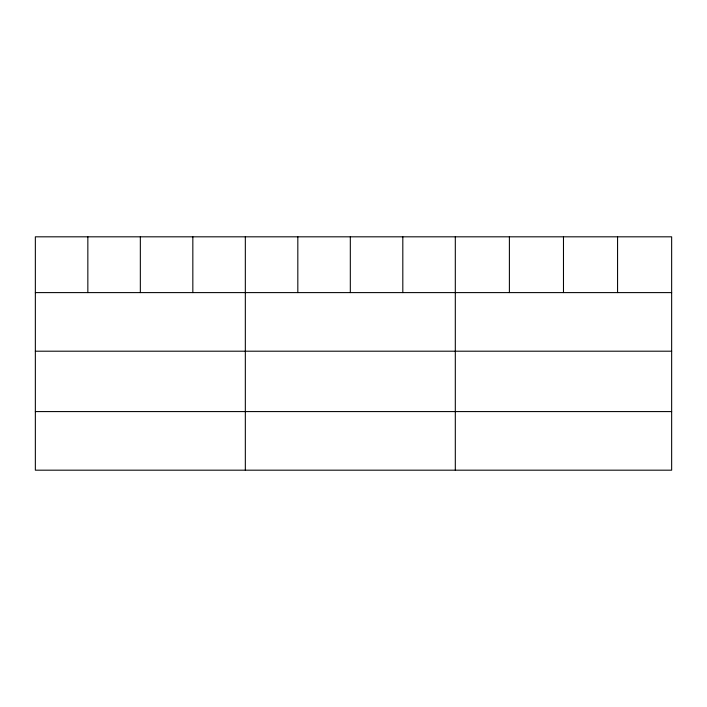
<?xml version="1.0" encoding="UTF-8"?>
<svg xmlns="http://www.w3.org/2000/svg" width="707" height="707" viewBox="0 0 707 707"><rect width="100%" height="100%" fill="white"/><g stroke="black" fill="none" stroke-linecap="round" stroke-linejoin="round"><path stroke-width="1.06" d="M671.65 292.601L671.65 470.182L35.35 470.182L35.35 236.818L671.65 236.818L671.65 292.601L35.35 292.601M35.35 351.202L671.65 351.202M35.35 411.58L671.65 411.58M617.564 236.818L617.564 292.601M563.479 236.818L563.479 292.601M509.394 236.818L509.394 292.601M455.308 236.818L455.308 470.182M402.813 236.818L402.813 292.601M350.318 236.818L350.318 292.601M297.824 236.818L297.824 292.601M245.329 236.818L245.329 470.182M192.834 236.818L192.834 292.601M140.34 236.818L140.34 292.601M87.845 236.818L87.845 292.601"/></g></svg>
